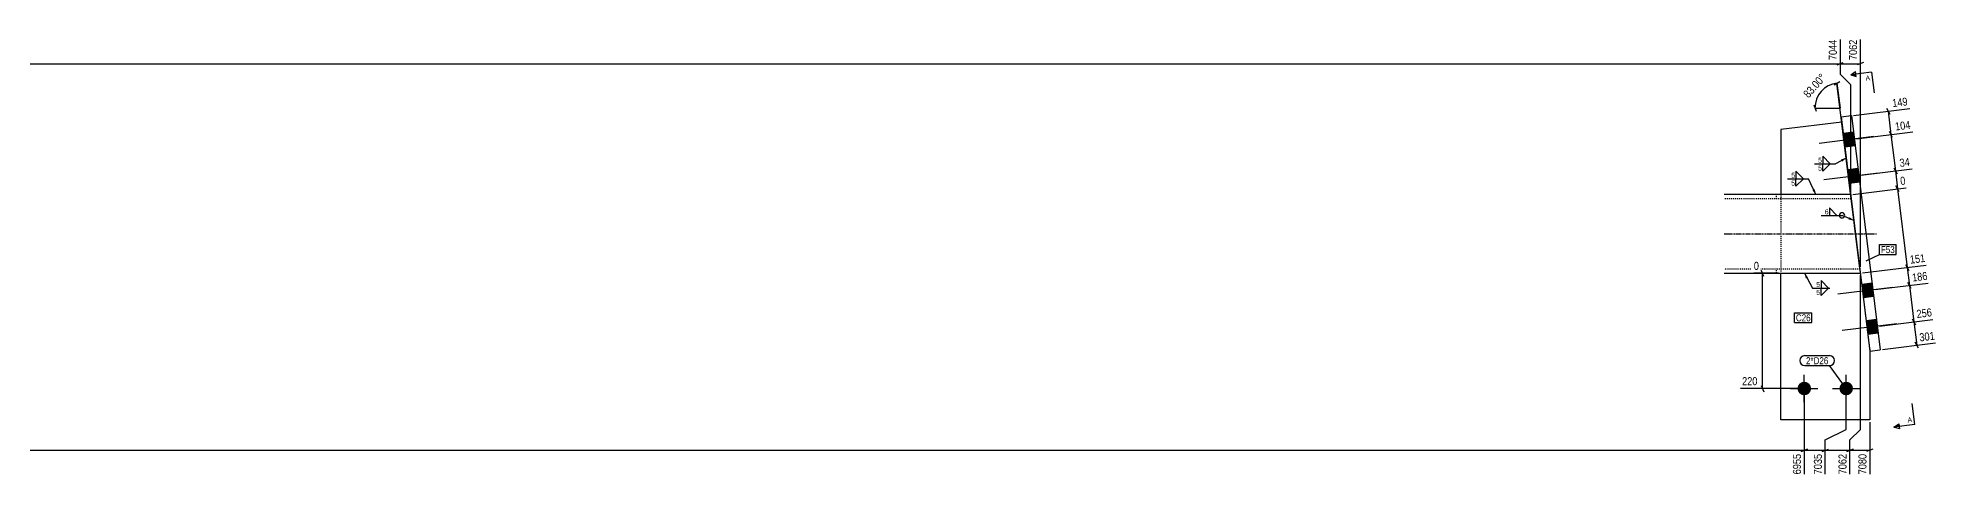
# Model space of a CAD drawing. Header units: millimetres. Extents: x 10 to 45966, y 6 to 1552.
# Drawn here: x 23170 to 26794, y 6 to 842 of the extents above; entities that cross this region are included whole.
import ezdxf

# ---------------------------------------------------------------- set-up
doc = ezdxf.new("R2010")
doc.units = ezdxf.units.MM
doc.linetypes.add('DXK_LINE_DOT2', pattern=[3.9198, 1.9599, -1.9599])
doc.linetypes.add('DXK_LINE_DOT3', pattern=[5.9187, 2.979, -0.9799, 0.9799, -0.9799])
for name, color, linetype in [('MÅLSÆTNING', 7, 'Continuous'), ('STÅL', 7, 'Continuous'), ('TEKST', 7, 'Continuous')]:
    doc.layers.add(name, color=color, linetype=linetype)
doc.styles.add('Arial', font='ARIAL.TTF', dxfattribs={"height": 0.2})
doc.styles.add('Arial Narrow', font='ARIALN.TTF', dxfattribs={"height": 0.2})

msp = doc.modelspace()

# ---------------------------------------------------------------- hatches: boundary and pattern name
at = {"layer": 'STÅL', "linetype": 'Continuous'}
for points in [[(26638.3, 636.5), (26635.2, 662.3), (26615.3, 659.8), (26618.5, 634)], [(26638.3, 636.5), (26635.2, 662.3), (26615.3, 659.8), (26618.5, 634)], [(26646.9, 567), (26643.7, 592.8), (26623.9, 590.4), (26627, 564.5)], [(26646.9, 567), (26643.7, 592.8), (26623.9, 590.4), (26627, 564.5)], [(26673.7, 348.6), (26670.5, 374.4), (26650.7, 372), (26653.8, 346.2)], [(26673.7, 348.6), (26670.5, 374.4), (26650.7, 372), (26653.8, 346.2)], [(26682.2, 279.1), (26679, 305), (26659.2, 302.5), (26662.4, 276.7)], [(26682.2, 279.1), (26679, 305), (26659.2, 302.5), (26662.4, 276.7)], [(26528.1, 173.3, -1), (26554.1, 173.3, -1)], [(26608.1, 173.3, -1), (26634.1, 173.3, -1)]]:
    msp.add_hatch(color=96, dxfattribs=at).paths.add_polyline_path(points)
at = {"layer": 'TEKST', "linetype": 'Continuous'}
for points in [[(26611.1, 610.5), (26621.1, 613), (26613.4, 606.1)], [(26561.3, 553.4), (26563.1, 543.3), (26556.7, 551.3)], [(26627.5, 500.3), (26635.7, 494), (26625.5, 495.7)]]:
    msp.add_hatch(color=3, dxfattribs=at).paths.add_polyline_path(points)

# ---------------------------------------------------------------- linework, layer by layer
at = {"layer": 'MÅLSÆTNING', "color": 7, "linetype": 'Continuous'}
for p, q in [((26609.6, 838.9), (26609.6, 773.1)), ((26648.1, 405.4), (26648.1, 838.9)), ((26609.6, 793.1), (26648.1, 793.1)), ((26609.6, 773.1), (26629.6, 753.1)), ((26609.6, 773.1), (26629.6, 753.1)), ((26654.1, 795.5), (26642.1, 790.7)), ((26597.8, 753), (26609.2, 759.2)), ((26647.6, 397.2), (26603.5, 756.1)), ((26603.5, 756.1), (26609.4, 708.4)), ((26629.6, 753.1), (26629.6, 547.3)), ((26629.6, 753.1), (26629.6, 547.3)), ((26559, 714.4), (26563.8, 702.4)), ((26561.4, 708.4), (26609.4, 708.4)), ((26635.2, 694.5), (26742.6, 707.7)), ((26697.9, 708.3), (26704.1, 696.9)), ((26701, 702.6), (26706.5, 657.9)), ((26640.7, 649.9), (26748, 663)), ((26640.7, 649.9), (26748, 663)), ((26709.6, 652.3), (26703.4, 663.6)), ((26709.6, 652.3), (26703.4, 663.6)), ((26649.3, 580.4), (26746.9, 592.4)), ((26711.9, 594.1), (26718.1, 582.8)), ((26715, 588.4), (26719.2, 554.3)), ((26633.6, 543.8), (26735.6, 556.3)), ((26633.6, 543.8), (26735.6, 556.3)), ((26722.3, 548.6), (26716.1, 559.9)), ((26722.3, 548.6), (26716.1, 559.9)), ((26463.7, 387.3), (26458.9, 399.3)), ((26652, 393.8), (26773.4, 408.7)), ((26734.5, 409.9), (26740.7, 398.6)), ((26737.6, 404.3), (26741.8, 370.1)), ((26492.1, 393.3), (26444.8, 393.3)), ((26461.3, 173.3), (26461.3, 393.3)), ((26648.1, 95.4), (26648.1, 389.3)), ((26648.1, 95.4), (26648.1, 389.3)), ((26676.1, 362), (26777.6, 374.5)), ((26676.1, 362), (26777.6, 374.5)), ((26744.9, 364.4), (26738.7, 375.8)), ((26744.9, 364.4), (26738.7, 375.8)), ((26684.6, 292.5), (26786.1, 305)), ((26747.2, 306.3), (26753.5, 294.9)), ((26750.3, 300.6), (26755.8, 255.9)), ((26690.1, 247.9), (26791.6, 260.3)), ((26758.9, 250.3), (26752.7, 261.6)), ((26537.1, 173.3), (26419.5, 173.3)), ((26458.9, 179.3), (26463.7, 167.3)), ((26541.1, 169.3), (26541.1, 9.6)), ((26621.1, 95.4), (26621.1, 169.3)), ((26621.1, 95.4), (26621.1, 169.3)), ((26666.1, 109.3), (26666.1, 9.6)), ((26581.1, 75.4), (26621.1, 95.4)), ((26581.1, 75.4), (26621.1, 95.4)), ((26581.1, 9.6), (26581.1, 75.4)), ((26581.1, 9.6), (26581.1, 75.4)), ((26628.1, 75.4), (26648.1, 95.4)), ((26628.1, 75.4), (26648.1, 95.4)), ((26628.1, 9.6), (26628.1, 75.4)), ((22856.1, 55.4), (26541.1, 55.4)), ((26535.1, 53), (26547.1, 57.8)), ((26575.1, 53), (26587.1, 57.8)), ((26622.1, 53), (26634.1, 57.8)), ((26628.1, 55.4), (26666.1, 55.4)), ((26672.1, 57.8), (26660.1, 53))]:
    msp.add_line(p, q, dxfattribs=at)
msp.add_arc((26609.4, 708.4), 48, 97, 180, dxfattribs=at)
at = {"layer": 'STÅL', "color": 2, "linetype": 'Continuous'}
for p, q in [((26611.4, 691.6), (26631.3, 694)), ((26611.4, 691.6), (26666.3, 244.9)), ((26631.3, 694), (26686.1, 247.4)), ((26612.6, 681.7), (26496.1, 667.4)), ((26496.1, 667.4), (26496.1, 543.3)), ((26629.6, 543.3), (26388.1, 543.3)), ((26388.1, 393.3), (26648.1, 393.3)), ((26496.1, 113.3), (26496.1, 393.3)), ((26666.1, 246), (26666.1, 113.3)), ((26666.3, 244.9), (26686.1, 247.4)), ((26666.1, 113.3), (26496.1, 113.3))]:
    msp.add_line(p, q, dxfattribs=at)
at = {"layer": 'STÅL', "color": 96, "linetype": 'Continuous'}
for p, q in [((26674, 653.9), (26569.8, 641.1)), ((26674, 653.9), (26569.8, 641.1)), ((26635.2, 662.3), (26615.3, 659.8)), ((26635.2, 662.3), (26615.3, 659.8)), ((26638.3, 636.5), (26618.5, 634)), ((26638.3, 636.5), (26618.5, 634)), ((26682.5, 584.5), (26578.3, 571.7)), ((26682.5, 584.5), (26578.3, 571.7)), ((26643.7, 592.8), (26623.9, 590.4)), ((26643.7, 592.8), (26623.9, 590.4)), ((26646.9, 567), (26627, 564.5)), ((26646.9, 567), (26627, 564.5)), ((26709.3, 366.1), (26605.1, 353.3)), ((26709.3, 366.1), (26605.1, 353.3)), ((26670.5, 374.4), (26650.7, 372)), ((26670.5, 374.4), (26650.7, 372)), ((26673.7, 348.6), (26653.8, 346.2)), ((26673.7, 348.6), (26653.8, 346.2)), ((26717.9, 296.6), (26613.6, 283.8)), ((26717.9, 296.6), (26613.6, 283.8)), ((26679, 305), (26659.2, 302.5)), ((26679, 305), (26659.2, 302.5)), ((26682.2, 279.1), (26662.4, 276.7)), ((26682.2, 279.1), (26662.4, 276.7)), ((26541.1, 147.3), (26541.1, 199.3)), ((26621.1, 147.3), (26621.1, 199.3)), ((26515.1, 173.3), (26567.1, 173.3)), ((26595.1, 173.3), (26647.1, 173.3))]:
    msp.add_line(p, q, dxfattribs=at)
at = {"layer": 'STÅL', "color": 7, "linetype": 'DXK_LINE_DOT2'}
for p, q in [((26612.6, 681.7), (26666.1, 246)), ((26630.6, 535.3), (26388.1, 535.3)), ((26488.1, 535.3), (26488.1, 543.3)), ((26496.1, 543.3), (26496.1, 393.3)), ((26647.1, 401.3), (26388.1, 401.3)), ((26488.1, 393.3), (26488.1, 401.3))]:
    msp.add_line(p, q, dxfattribs=at)
at = {"layer": 'STÅL', "color": 7, "linetype": 'DXK_LINE_DOT3'}
msp.add_line((26388.1, 468.3), (26678.8, 468.3), dxfattribs=at)
at = {"layer": 'TEKST', "color": 30, "linetype": 'Continuous'}
msp.add_line((26629.8, 772), (26639.1, 778.2), dxfattribs=at)
at = {"layer": 'TEKST', "color": 3, "linetype": 'Continuous'}
for p, q in [((26621.1, 613), (26600.6, 602.1)), ((26563.1, 543.3), (26549.4, 573.5)), ((26635.7, 494), (26613.2, 503.7))]:
    msp.add_line(p, q, dxfattribs=at)
for start, end in [(90, 270), (270, 90)]:
    msp.add_arc((26613.2, 503.7), 5, start, end, dxfattribs=at)

# ---------------------------------------------------------------- wipeouts: each hides what was drawn before it
at = {"color": 0}
for points in [[(26523.2, 574.7), (26523.2, 586.3), (26515.5, 586.3), (26515.5, 574.7)], [(26574.4, 603.3), (26574.4, 614.9), (26566.7, 614.9), (26566.7, 603.3)], [(26553.2, 301.5), (26553.2, 315.5), (26525.1, 315.5), (26525.1, 301.5)], [(26587, 219.7), (26587, 233.7), (26544.4, 233.7), (26544.4, 219.7)]]:
    msp.add_wipeout(points, dxfattribs=at).dxf.layer = 'TEKST'
at = {"color": 0, "linetype": 'Continuous'}
msp.add_wipeout([(26747.4, 109.3), (26746.2, 119.2), (26737.4, 118.1), (26738.6, 108.2)], dxfattribs=at).dxf.layer = 'TEKST'

# ---------------------------------------------------------------- next in the draw order: hatches: boundary and pattern name
at = {"layer": 'TEKST', "linetype": 'Continuous'}
msp.add_hatch(color=30, dxfattribs=at).paths.add_polyline_path([(26721.6, 106.1), (26722.2, 101.2), (26712.3, 99.9)])

# ---------------------------------------------------------------- next in the draw order: linework, layer by layer
at = {"layer": 'TEKST', "color": 3, "linetype": 'Continuous'}
for p, q in [((26590.7, 602.1), (26576.4, 616.4)), ((26576.4, 616.4), (26576.4, 602.1)), ((26539.5, 573.5), (26525.2, 587.8)), ((26525.2, 587.8), (26525.2, 573.5)), ((26576.4, 602.1), (26590.7, 602.1)), ((26525.2, 573.5), (26539.5, 573.5))]:
    msp.add_line(p, q, dxfattribs=at)
at = {"layer": 'TEKST', "color": 7, "linetype": 'Continuous'}
for q in [(26747.1, 144.5), (26712.3, 99.9)]:
    msp.add_line((26752, 104.8), q, dxfattribs=at)
at = {"layer": 'TEKST', "color": 30, "linetype": 'Continuous'}
for p, q in [((26712.3, 99.9), (26721.6, 106.1)), ((26722.8, 96.2), (26712.3, 99.9)), ((26721.6, 106.1), (26722.8, 96.2))]:
    msp.add_line(p, q, dxfattribs=at)

# ---------------------------------------------------------------- next in the draw order: texts
at = {"layer": 'TEKST', "color": 3, "linetype": 'Continuous', "style": 'Arial'}
msp.add_text('A', height=9.55, rotation=7.0015, dxfattribs=at).set_placement((26738.6, 108.2))

# ---------------------------------------------------------------- next in the draw order: wipeouts: each hides what was drawn before it
at = {"color": 0}
for points, layer in [([(26588.5, 766.1), (26571.8, 781), (26532.8, 736.9), (26549.6, 722.1)], 'MÅLSÆTNING'), ([(26587, 504.9), (26587, 516.5), (26579.3, 516.5), (26579.3, 504.9)], 'TEKST'), ([(26570.9, 366.2), (26570.9, 377.8), (26563.2, 377.8), (26563.2, 366.2)], 'TEKST'), ([(26553.2, 301.5), (26553.2, 315.5), (26525.1, 315.5), (26525.1, 301.5)], 'TEKST'), ([(26587, 219.7), (26587, 233.7), (26544.4, 233.7), (26544.4, 219.7)], 'TEKST')]:
    msp.add_wipeout(points, dxfattribs=at).dxf.layer = layer
at = {"color": 0, "linetype": 'Continuous'}
for points, layer in [([(26457.7, 396.5), (26457.7, 418.9), (26441.6, 418.9), (26441.6, 396.5)], 'MÅLSÆTNING'), ([(26794.4, 263.9), (26791.7, 286.1), (26756.3, 281.8), (26759, 259.6)], 'MÅLSÆTNING'), ([(26454.8, 176.5), (26454.8, 198.9), (26419.2, 198.9), (26419.2, 176.5)], 'MÅLSÆTNING'), ([(26537.9, 51.8), (26515.5, 51.8), (26515.5, 6.4), (26537.9, 6.4)], 'MÅLSÆTNING'), ([(26662.9, 51.8), (26640.5, 51.8), (26640.5, 6.4), (26662.9, 6.4)], 'MÅLSÆTNING'), ([(26667.3, 761.5), (26666.1, 771.5), (26657.3, 770.4), (26658.5, 760.4)], 'TEKST')]:
    msp.add_wipeout(points, dxfattribs=at).dxf.layer = layer

# ---------------------------------------------------------------- next in the draw order: hatches: boundary and pattern name
at = {"layer": 'TEKST', "linetype": 'Continuous'}
for color, points in [(30, [(26639.7, 773.2), (26640.3, 768.3), (26629.8, 772)]), (3, [(26544, 383.3), (26541.3, 393.3), (26548.3, 385.7)])]:
    msp.add_hatch(color=color, dxfattribs=at).paths.add_polyline_path(points)

# ---------------------------------------------------------------- next in the draw order: linework, layer by layer
at = {"layer": 'MÅLSÆTNING', "color": 7, "linetype": 'Continuous'}
for p, q in [((26603.6, 790.7), (26615.6, 795.5)), ((26741.8, 370.1), (26750.3, 300.6)), ((26684.6, 292.5), (26786.1, 305)), ((26747.2, 306.3), (26753.5, 294.9)), ((26541.1, 169.3), (26541.1, 9.6)), ((26628.1, 9.6), (26628.1, 75.4)), ((26547.1, 57.8), (26535.1, 53)), ((26541.1, 55.4), (26581.1, 55.4)), ((26581.1, 55.4), (26628.1, 55.4)), ((26634.1, 57.8), (26622.1, 53))]:
    msp.add_line(p, q, dxfattribs=at)
at = {"layer": 'TEKST', "color": 7, "linetype": 'Continuous'}
for p, q in [((26669.5, 776.9), (26629.8, 772)), ((26669.5, 776.9), (26674.3, 737.2)), ((26522.7, 317.9), (26555.6, 317.9)), ((26522.7, 299.1), (26522.7, 317.9)), ((26522.7, 299.1), (26555.6, 299.1)), ((26555.6, 299.1), (26555.6, 317.9)), ((26542, 236.1), (26589.4, 236.1)), ((26542, 217.3), (26589.4, 217.3)), ((26621.1, 173.3), (26589.4, 217.3))]:
    msp.add_line(p, q, dxfattribs=at)
at = {"layer": 'TEKST', "color": 30, "linetype": 'Continuous'}
for p, q in [((26629.8, 772), (26640.3, 768.3)), ((26640.3, 768.3), (26639.1, 778.2))]:
    msp.add_line(p, q, dxfattribs=at)
at = {"layer": 'TEKST', "color": 3, "linetype": 'Continuous'}
for p, q in [((26603.4, 503.7), (26589.1, 518)), ((26589.1, 518), (26589.1, 503.7)), ((26573.1, 503.7), (26613.2, 503.7)), ((26589.1, 503.7), (26603.4, 503.7)), ((26587.2, 365), (26573, 379.3)), ((26573, 379.3), (26573, 365)), ((26573, 365), (26587.2, 365))]:
    msp.add_line(p, q, dxfattribs=at)
at = {"layer": 'TEKST', "color": 7, "linetype": 'Continuous'}
for centre, start, end in [((26542, 226.7), 90, 270), ((26589.4, 226.7), 270, 90)]:
    msp.add_arc(centre, 9.4, start, end, dxfattribs=at)

# ---------------------------------------------------------------- next in the draw order: texts
at = {"layer": 'MÅLSÆTNING', "color": 3, "style": 'Arial Narrow'}
msp.add_text('83.00°', height=15.27, rotation=48.5009, dxfattribs=at).set_placement((26549.3, 726.6))
at = {"layer": 'MÅLSÆTNING', "color": 3, "linetype": 'Continuous', "style": 'Arial Narrow'}
for s, height, p in [('0', 15.3, (26444.8, 399.7)), ('220', 15.27, (26422.4, 179.7))]:
    msp.add_text(s, height=height, dxfattribs=at).set_placement(p)
for s, rotation, p in [('301', 7.0015, (26761.8, 263.1)), ('6955', 90.0002, (26534.7, 9.6)), ('7080', 90.0002, (26659.7, 9.6))]:
    msp.add_text(s, height=15.27, rotation=rotation, dxfattribs=at).set_placement(p)
at = {"layer": 'TEKST', "color": 3, "linetype": 'Continuous', "style": 'Arial'}
msp.add_text('A', height=9.55, rotation=7.0015, dxfattribs=at).set_placement((26658.5, 760.4))
at = {"layer": 'TEKST', "color": 3, "style": 'Arial Narrow'}
for s, height, p in [('6', 9.54, (26580.1, 505.7)), ('C26', 13.36, (26525.1, 301.5)), ('2*D26', 13.36, (26544.4, 219.7))]:
    msp.add_text(s, height=height, dxfattribs=at).set_placement(p)

# ---------------------------------------------------------------- next in the draw order: wipeouts: each hides what was drawn before it
at = {"color": 0, "linetype": 'Continuous'}
msp.add_wipeout([(26523.2, 559.7), (26523.2, 571.3), (26515.5, 571.3), (26515.5, 559.7)], dxfattribs=at).dxf.layer = 'TEKST'

# ---------------------------------------------------------------- next in the draw order: linework, layer by layer
at = {"layer": 'TEKST', "color": 3, "linetype": 'Continuous'}
for p, q in [((26509.3, 573.5), (26549.4, 573.5)), ((26525.2, 573.5), (26539.5, 573.5)), ((26539.5, 573.5), (26525.2, 559.2)), ((26525.2, 559.2), (26525.2, 573.5))]:
    msp.add_line(p, q, dxfattribs=at)

# ---------------------------------------------------------------- next in the draw order: texts
at = {"layer": 'TEKST', "color": 3, "style": 'Arial Narrow'}
msp.add_text('5', height=9.54, dxfattribs=at).set_placement((26516.3, 575.5))
at = {"layer": 'TEKST', "color": 3, "linetype": 'Continuous', "style": 'Arial Narrow'}
msp.add_text('5', height=9.54, dxfattribs=at).set_placement((26516.3, 560.5))

# ---------------------------------------------------------------- next in the draw order: wipeouts: each hides what was drawn before it
at = {"color": 0, "linetype": 'Continuous'}
for points, layer in [([(26644.9, 842.1), (26622.5, 842.1), (26622.5, 796.7), (26644.9, 796.7)], 'MÅLSÆTNING'), ([(26780.4, 378), (26777.7, 400.3), (26742.3, 395.9), (26745, 373.7)], 'MÅLSÆTNING'), ([(26788.9, 308.6), (26786.2, 330.8), (26750.8, 326.5), (26753.5, 304.2)], 'MÅLSÆTNING'), ([(26624.9, 51.8), (26602.5, 51.8), (26602.5, 6.4), (26624.9, 6.4)], 'MÅLSÆTNING'), ([(26570.9, 351.2), (26570.9, 362.8), (26563.2, 362.8), (26563.2, 351.2)], 'TEKST')]:
    msp.add_wipeout(points, dxfattribs=at).dxf.layer = layer

# ---------------------------------------------------------------- next in the draw order: linework, layer by layer
at = {"layer": 'MÅLSÆTNING', "color": 7, "linetype": 'Continuous'}
for p, q in [((26609.6, 838.9), (26609.6, 773.1)), ((22856.1, 793.1), (26609.6, 793.1)), ((26603.6, 790.7), (26615.6, 795.5)), ((26719.2, 554.3), (26737.6, 404.3)), ((26652, 393.8), (26773.4, 408.7)), ((26734.5, 409.9), (26740.7, 398.6)), ((26575.1, 53), (26587.1, 57.8))]:
    msp.add_line(p, q, dxfattribs=at)
at = {"layer": 'TEKST', "color": 3, "linetype": 'Continuous'}
for p, q in [((26541.3, 393.3), (26557, 365)), ((26557, 365), (26590.1, 365)), ((26573, 365), (26587.2, 365)), ((26587.2, 365), (26573, 350.8)), ((26573, 350.8), (26573, 365))]:
    msp.add_line(p, q, dxfattribs=at)

# ---------------------------------------------------------------- next in the draw order: texts
at = {"layer": 'MÅLSÆTNING', "color": 3, "linetype": 'Continuous', "style": 'Arial Narrow'}
for s, rotation, p in [('7062', 90.0002, (26641.7, 799.9)), ('186', 7.0015, (26747.8, 377.3)), ('256', 7.0015, (26756.3, 307.8)), ('7062', 90.0002, (26621.7, 9.6))]:
    msp.add_text(s, height=15.27, rotation=rotation, dxfattribs=at).set_placement(p)
at = {"layer": 'TEKST', "color": 3, "style": 'Arial Narrow'}
msp.add_text('5', height=9.54, dxfattribs=at).set_placement((26564, 367))
at = {"layer": 'TEKST', "color": 3, "linetype": 'Continuous', "style": 'Arial Narrow'}
msp.add_text('5', height=9.54, dxfattribs=at).set_placement((26564, 352))

# ---------------------------------------------------------------- next in the draw order: wipeouts: each hides what was drawn before it
at = {"color": 0, "linetype": 'Continuous'}
msp.add_wipeout([(26574.4, 588.3), (26574.4, 599.9), (26566.7, 599.9), (26566.7, 588.3)], dxfattribs=at).dxf.layer = 'TEKST'

# ---------------------------------------------------------------- next in the draw order: linework, layer by layer
at = {"layer": 'TEKST', "color": 3, "linetype": 'Continuous'}
for p, q in [((26560.5, 602.1), (26600.6, 602.1)), ((26576.4, 602.1), (26590.7, 602.1)), ((26590.7, 602.1), (26576.4, 587.9)), ((26576.4, 587.9), (26576.4, 602.1))]:
    msp.add_line(p, q, dxfattribs=at)

# ---------------------------------------------------------------- next in the draw order: texts
at = {"layer": 'TEKST', "color": 3, "style": 'Arial Narrow'}
msp.add_text('5', height=9.54, dxfattribs=at).set_placement((26567.5, 604.1))
at = {"layer": 'TEKST', "color": 3, "linetype": 'Continuous', "style": 'Arial Narrow'}
msp.add_text('5', height=9.54, dxfattribs=at).set_placement((26567.5, 589.1))

# ---------------------------------------------------------------- next in the draw order: wipeouts: each hides what was drawn before it
at = {"color": 0, "linetype": 'Continuous'}
for points in [[(26606.4, 842.1), (26584, 842.1), (26584, 796.7), (26606.4, 796.7)], [(26738.4, 559.9), (26735.7, 582.1), (26719.7, 580.1), (26722.4, 557.9)], [(26776.2, 412.2), (26773.5, 434.5), (26738.1, 430.1), (26740.8, 407.9)], [(26577.9, 51.8), (26555.5, 51.8), (26555.5, 6.4), (26577.9, 6.4)]]:
    msp.add_wipeout(points, dxfattribs=at).dxf.layer = 'MÅLSÆTNING'
at = {"color": 0}
msp.add_wipeout([(26713.8, 431.7), (26713.8, 445.7), (26687.3, 445.7), (26687.3, 431.7)], dxfattribs=at).dxf.layer = 'TEKST'

# ---------------------------------------------------------------- next in the draw order: linework, layer by layer
at = {"layer": 'MÅLSÆTNING', "color": 7, "linetype": 'Continuous'}
for p, q in [((26706.5, 657.9), (26715, 588.4)), ((26649.3, 580.4), (26746.9, 592.4)), ((26711.9, 594.1), (26718.1, 582.8))]:
    msp.add_line(p, q, dxfattribs=at)

# ---------------------------------------------------------------- next in the draw order: texts
at = {"layer": 'MÅLSÆTNING', "color": 3, "linetype": 'Continuous', "style": 'Arial Narrow'}
for s, height, rotation, p in [('7044', 15.27, 90.0002, (26603.2, 799.9)), ('0', 15.3, 7.0015, (26725.2, 561.5)), ('151', 15.27, 7.0015, (26743.6, 411.4)), ('7035', 15.27, 90.0002, (26574.7, 9.6))]:
    msp.add_text(s, height=height, rotation=rotation, dxfattribs=at).set_placement(p)

# ---------------------------------------------------------------- next in the draw order: wipeouts: each hides what was drawn before it
at = {"color": 0}
msp.add_wipeout([(26713.8, 431.7), (26713.8, 445.7), (26687.3, 445.7), (26687.3, 431.7)], dxfattribs=at).dxf.layer = 'TEKST'

# ---------------------------------------------------------------- next in the draw order: linework, layer by layer
at = {"layer": 'TEKST', "color": 7, "linetype": 'Continuous'}
for p, q in [((26684.9, 448.1), (26716.2, 448.1)), ((26684.9, 429.3), (26684.9, 448.1)), ((26716.2, 429.3), (26716.2, 448.1)), ((26659.1, 416.7), (26684.9, 429.3)), ((26684.9, 429.3), (26716.2, 429.3))]:
    msp.add_line(p, q, dxfattribs=at)

# ---------------------------------------------------------------- next in the draw order: texts
at = {"layer": 'TEKST', "color": 3, "style": 'Arial Narrow'}
msp.add_text('F53', height=13.36, dxfattribs=at).set_placement((26687.3, 431.7))

# ---------------------------------------------------------------- next in the draw order: wipeouts: each hides what was drawn before it
at = {"color": 0, "linetype": 'Continuous'}
for points in [[(26747.9, 666.2), (26745.2, 688.5), (26709.8, 684.1), (26712.6, 661.9)], [(26746.8, 595.6), (26744.1, 617.8), (26718.4, 614.7), (26721.1, 592.4)]]:
    msp.add_wipeout(points, dxfattribs=at).dxf.layer = 'MÅLSÆTNING'

# ---------------------------------------------------------------- next in the draw order: texts
at = {"layer": 'MÅLSÆTNING', "color": 3, "linetype": 'Continuous', "style": 'Arial Narrow'}
for s, p in [('104', (26715.3, 665.5)), ('34', (26723.9, 596))]:
    msp.add_text(s, height=15.27, rotation=7.0015, dxfattribs=at).set_placement(p)

# ---------------------------------------------------------------- next in the draw order: wipeouts: each hides what was drawn before it
at = {"color": 0, "linetype": 'Continuous'}
msp.add_wipeout([(26742.5, 710.9), (26739.7, 733.1), (26704.3, 728.8), (26707.1, 706.6)], dxfattribs=at).dxf.layer = 'MÅLSÆTNING'

# ---------------------------------------------------------------- next in the draw order: texts
at = {"layer": 'MÅLSÆTNING', "color": 3, "linetype": 'Continuous', "style": 'Arial Narrow'}
msp.add_text('149', height=15.27, rotation=7.0015, dxfattribs=at).set_placement((26709.9, 710.1))

doc.saveas('drawing.dxf')
